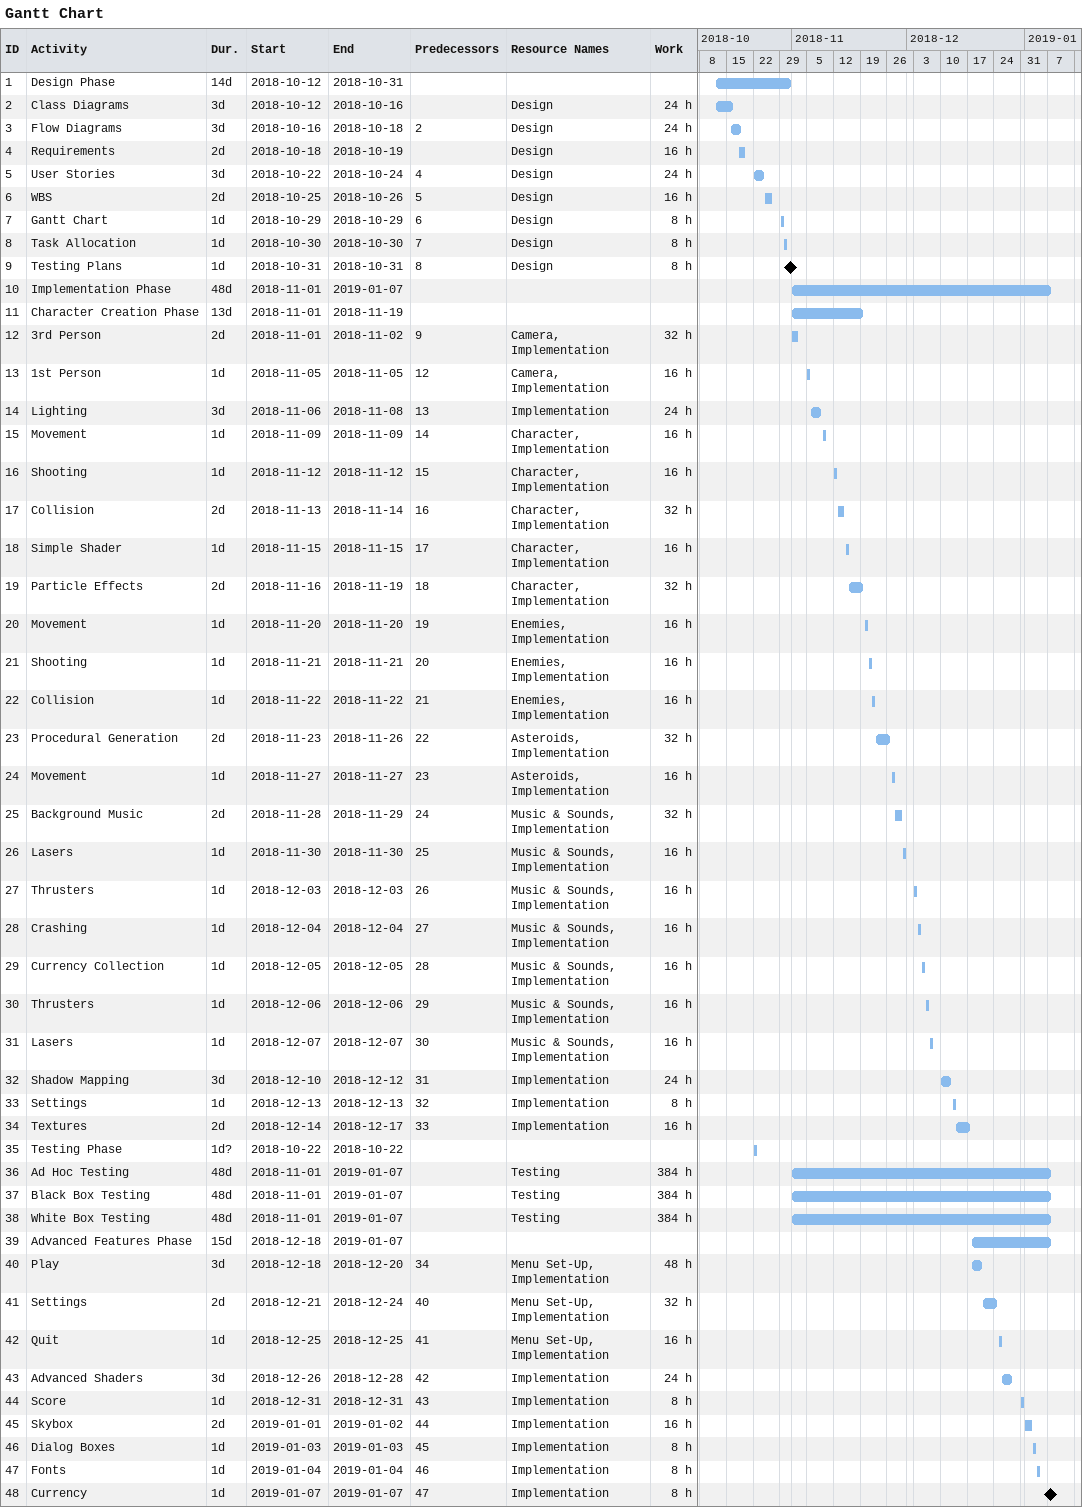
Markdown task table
Gantt Chart

| ID | Task | Duration | Start | Finish | Predecessors | Resources | Work (h) |
|---|---|---|---|---|---|---|---|
| 1 | Design Phase | 14d | 2018-10-12 | 2018-10-31 |  |  |  |
| 2 | Class Diagrams | 3d | 2018-10-12 | 2018-10-16 |  | Design | 24 |
| 3 | Flow Diagrams | 3d | 2018-10-16 | 2018-10-18 | 2 | Design | 24 |
| 4 | Requirements | 2d | 2018-10-18 | 2018-10-19 |  | Design | 16 |
| 5 | User Stories | 3d | 2018-10-22 | 2018-10-24 | 4 | Design | 24 |
| 6 | WBS | 2d | 2018-10-25 | 2018-10-26 | 5 | Design | 16 |
| 7 | Gantt Chart | 1d | 2018-10-29 | 2018-10-29 | 6 | Design | 8 |
| 8 | Task Allocation | 1d | 2018-10-30 | 2018-10-30 | 7 | Design | 8 |
| 9 | Testing Plans | 1d | 2018-10-31 | 2018-10-31 | 8 | Design | 8 |
| 10 | Implementation Phase | 48d | 2018-11-01 | 2019-01-07 |  |  |  |
| 11 | Character Creation Phase | 13d | 2018-11-01 | 2018-11-19 |  |  |  |
| 12 | 3rd Person | 2d | 2018-11-01 | 2018-11-02 | 9 | Camera, Implementation | 32 |
| 13 | 1st Person | 1d | 2018-11-05 | 2018-11-05 | 12 | Camera, Implementation | 16 |
| 14 | Lighting | 3d | 2018-11-06 | 2018-11-08 | 13 | Implementation | 24 |
| 15 | Movement | 1d | 2018-11-09 | 2018-11-09 | 14 | Character, Implementation | 16 |
| 16 | Shooting | 1d | 2018-11-12 | 2018-11-12 | 15 | Character, Implementation | 16 |
| 17 | Collision | 2d | 2018-11-13 | 2018-11-14 | 16 | Character, Implementation | 32 |
| 18 | Simple Shader | 1d | 2018-11-15 | 2018-11-15 | 17 | Character, Implementation | 16 |
| 19 | Particle Effects | 2d | 2018-11-16 | 2018-11-19 | 18 | Character, Implementation | 32 |
| 20 | Movement | 1d | 2018-11-20 | 2018-11-20 | 19 | Enemies, Implementation | 16 |
| 21 | Shooting | 1d | 2018-11-21 | 2018-11-21 | 20 | Enemies, Implementation | 16 |
| 22 | Collision | 1d | 2018-11-22 | 2018-11-22 | 21 | Enemies, Implementation | 16 |
| 23 | Procedural Generation | 2d | 2018-11-23 | 2018-11-26 | 22 | Asteroids, Implementation | 32 |
| 24 | Movement | 1d | 2018-11-27 | 2018-11-27 | 23 | Asteroids, Implementation | 16 |
| 25 | Background Music | 2d | 2018-11-28 | 2018-11-29 | 24 | Music & Sounds, Implementation | 32 |
| 26 | Lasers | 1d | 2018-11-30 | 2018-11-30 | 25 | Music & Sounds, Implementation | 16 |
| 27 | Thrusters | 1d | 2018-12-03 | 2018-12-03 | 26 | Music & Sounds, Implementation | 16 |
| 28 | Crashing | 1d | 2018-12-04 | 2018-12-04 | 27 | Music & Sounds, Implementation | 16 |
| 29 | Currency Collection | 1d | 2018-12-05 | 2018-12-05 | 28 | Music & Sounds, Implementation | 16 |
| 30 | Thrusters | 1d | 2018-12-06 | 2018-12-06 | 29 | Music & Sounds, Implementation | 16 |
| 31 | Lasers | 1d | 2018-12-07 | 2018-12-07 | 30 | Music & Sounds, Implementation | 16 |
| 32 | Shadow Mapping | 3d | 2018-12-10 | 2018-12-12 | 31 | Implementation | 24 |
| 33 | Settings | 1d | 2018-12-13 | 2018-12-13 | 32 | Implementation | 8 |
| 34 | Textures | 2d | 2018-12-14 | 2018-12-17 | 33 | Implementation | 16 |
| 35 | Testing Phase | 1d? | 2018-10-22 | 2018-10-22 |  |  |  |
| 36 | Ad Hoc Testing | 48d | 2018-11-01 | 2019-01-07 |  | Testing | 384 |
| 37 | Black Box Testing | 48d | 2018-11-01 | 2019-01-07 |  | Testing | 384 |
| 38 | White Box Testing | 48d | 2018-11-01 | 2019-01-07 |  | Testing | 384 |
| 39 | Advanced Features Phase | 15d | 2018-12-18 | 2019-01-07 |  |  |  |
| 40 | Play | 3d | 2018-12-18 | 2018-12-20 | 34 | Menu Set-Up, Implementation | 48 |
| 41 | Settings | 2d | 2018-12-21 | 2018-12-24 | 40 | Menu Set-Up, Implementation | 32 |
| 42 | Quit | 1d | 2018-12-25 | 2018-12-25 | 41 | Menu Set-Up, Implementation | 16 |
| 43 | Advanced Shaders | 3d | 2018-12-26 | 2018-12-28 | 42 | Implementation | 24 |
| 44 | Score | 1d | 2018-12-31 | 2018-12-31 | 43 | Implementation | 8 |
| 45 | Skybox | 2d | 2019-01-01 | 2019-01-02 | 44 | Implementation | 16 |
| 46 | Dialog Boxes | 1d | 2019-01-03 | 2019-01-03 | 45 | Implementation | 8 |
| 47 | Fonts | 1d | 2019-01-04 | 2019-01-04 | 46 | Implementation | 8 |
| 48 | Currency | 1d | 2019-01-07 | 2019-01-07 | 47 | Implementation | 8 |
